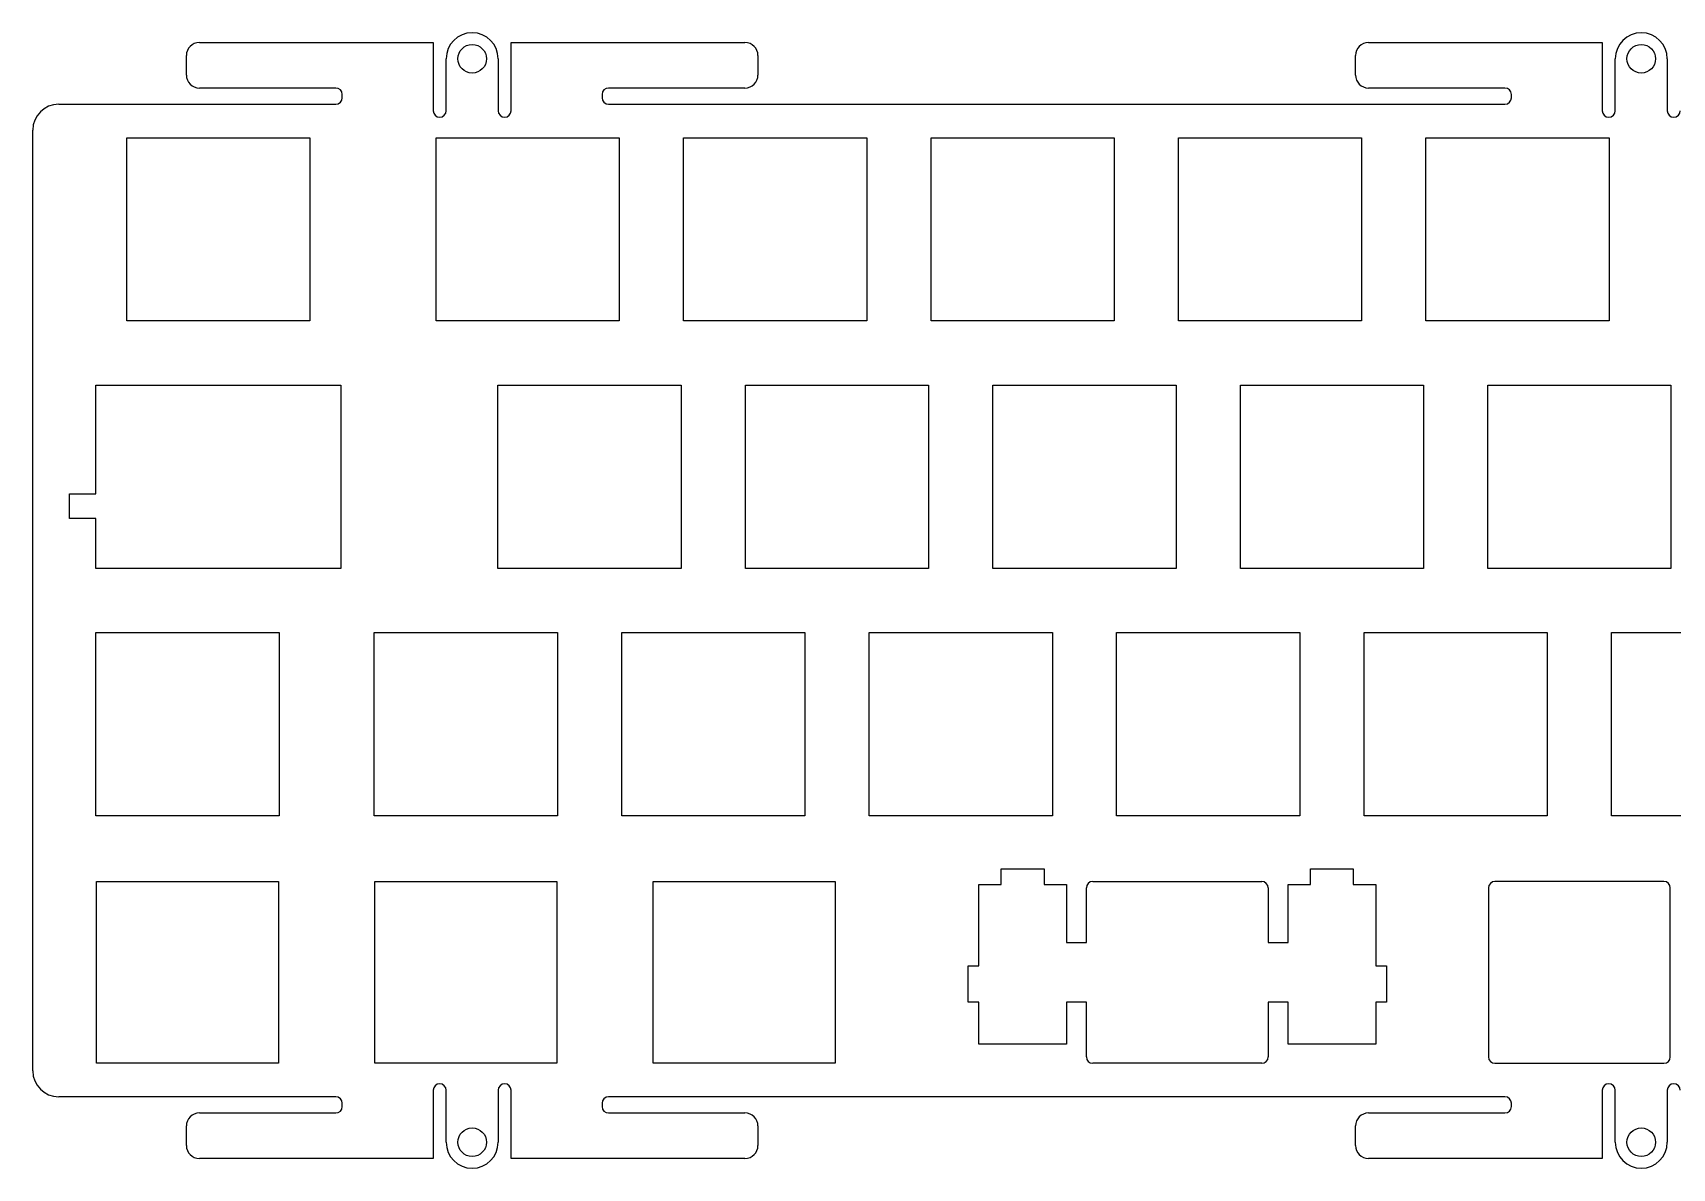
# Model space of a CAD drawing. Header units: millimetres. Extents: x 39 to 286, y -128 to -41.
# Drawn here: x 38.7 to 164.9, y -128.5 to -41.1 of the extents above; entities that cross this region are included whole.
import ezdxf

# ---------------------------------------------------------------- set-up
doc = ezdxf.new("R2010")
doc.units = ezdxf.units.MM
for name, color, linetype in [('Shape10000', 7, 'CONTINUOUS'), ('Shape10001', 7, 'CONTINUOUS'), ('Shape10002', 7, 'CONTINUOUS'), ('Shape10003', 7, 'CONTINUOUS'), ('Shape10004', 7, 'CONTINUOUS'), ('Shape10005', 7, 'CONTINUOUS'), ('Shape10006', 7, 'CONTINUOUS'), ('Shape10007', 7, 'CONTINUOUS'), ('Shape10008', 7, 'CONTINUOUS'), ('Shape10009', 7, 'CONTINUOUS'), ('Shape10015', 7, 'CONTINUOUS'), ('Shape10016', 7, 'CONTINUOUS'), ('Shape10018', 7, 'CONTINUOUS'), ('Shape10019', 7, 'CONTINUOUS'), ('Shape10108', 7, 'CONTINUOUS'), ('Shape10109', 7, 'CONTINUOUS'), ('Shape10110', 7, 'CONTINUOUS'), ('Shape10111', 7, 'CONTINUOUS'), ('Shape10112', 7, 'CONTINUOUS'), ('Shape10113', 7, 'CONTINUOUS'), ('Shape10114', 7, 'CONTINUOUS'), ('Shape10115', 7, 'CONTINUOUS'), ('Shape10116', 7, 'CONTINUOUS'), ('Shape10117', 7, 'CONTINUOUS'), ('Shape10118', 7, 'CONTINUOUS'), ('Shape10119', 7, 'CONTINUOUS'), ('Shape10120', 7, 'CONTINUOUS'), ('Shape10121', 7, 'CONTINUOUS'), ('Shape10122', 7, 'CONTINUOUS'), ('Shape10123', 7, 'CONTINUOUS'), ('Shape10124', 7, 'CONTINUOUS'), ('Shape10125', 7, 'CONTINUOUS'), ('Shape10126', 7, 'CONTINUOUS'), ('Shape10127', 7, 'CONTINUOUS'), ('Shape10128', 7, 'CONTINUOUS'), ('Shape10129', 7, 'CONTINUOUS'), ('Shape10130', 7, 'CONTINUOUS'), ('Shape10131', 7, 'CONTINUOUS'), ('Shape10132', 7, 'CONTINUOUS'), ('Shape10133', 7, 'CONTINUOUS'), ('Shape10134', 7, 'CONTINUOUS'), ('Shape10135', 7, 'CONTINUOUS'), ('Shape10136', 7, 'CONTINUOUS'), ('Shape10137', 7, 'CONTINUOUS'), ('Shape10138', 7, 'CONTINUOUS'), ('Shape10139', 7, 'CONTINUOUS'), ('Shape10140', 7, 'CONTINUOUS'), ('Shape10141', 7, 'CONTINUOUS'), ('Shape10142', 7, 'CONTINUOUS'), ('Shape10143', 7, 'CONTINUOUS'), ('Shape10144', 7, 'CONTINUOUS'), ('Shape10145', 7, 'CONTINUOUS'), ('Shape10146', 7, 'CONTINUOUS'), ('Shape10147', 7, 'CONTINUOUS'), ('Shape10188', 7, 'CONTINUOUS'), ('Shape10189', 7, 'CONTINUOUS'), ('Shape10190', 7, 'CONTINUOUS'), ('Shape10191', 7, 'CONTINUOUS'), ('Shape10192', 7, 'CONTINUOUS'), ('Shape10193', 7, 'CONTINUOUS'), ('Shape10194', 7, 'CONTINUOUS'), ('Shape10195', 7, 'CONTINUOUS'), ('Shape10703', 7, 'CONTINUOUS'), ('Shape10704', 7, 'CONTINUOUS'), ('Shape10705', 7, 'CONTINUOUS'), ('Shape10706', 7, 'CONTINUOUS'), ('Shape10707', 7, 'CONTINUOUS'), ('Shape10708', 7, 'CONTINUOUS'), ('Shape10709', 7, 'CONTINUOUS'), ('Shape10710', 7, 'CONTINUOUS'), ('Shape8184', 7, 'CONTINUOUS'), ('Shape8185', 7, 'CONTINUOUS'), ('Shape8186', 7, 'CONTINUOUS'), ('Shape8187', 7, 'CONTINUOUS'), ('Shape8188', 7, 'CONTINUOUS'), ('Shape8189', 7, 'CONTINUOUS'), ('Shape8190', 7, 'CONTINUOUS'), ('Shape8191', 7, 'CONTINUOUS'), ('Shape8192', 7, 'CONTINUOUS'), ('Shape8193', 7, 'CONTINUOUS'), ('Shape8194', 7, 'CONTINUOUS'), ('Shape8195', 7, 'CONTINUOUS'), ('Shape8328', 7, 'CONTINUOUS'), ('Shape8329', 7, 'CONTINUOUS'), ('Shape8330', 7, 'CONTINUOUS'), ('Shape8331', 7, 'CONTINUOUS'), ('Shape8332', 7, 'CONTINUOUS'), ('Shape8333', 7, 'CONTINUOUS'), ('Shape8334', 7, 'CONTINUOUS'), ('Shape8335', 7, 'CONTINUOUS'), ('Shape8356', 7, 'CONTINUOUS'), ('Shape8357', 7, 'CONTINUOUS'), ('Shape8358', 7, 'CONTINUOUS'), ('Shape8359', 7, 'CONTINUOUS'), ('Shape8360', 7, 'CONTINUOUS'), ('Shape8361', 7, 'CONTINUOUS'), ('Shape8362', 7, 'CONTINUOUS'), ('Shape8363', 7, 'CONTINUOUS'), ('Shape8364', 7, 'CONTINUOUS'), ('Shape8365', 7, 'CONTINUOUS'), ('Shape8366', 7, 'CONTINUOUS'), ('Shape8367', 7, 'CONTINUOUS'), ('Shape8368', 7, 'CONTINUOUS'), ('Shape8369', 7, 'CONTINUOUS'), ('Shape8370', 7, 'CONTINUOUS'), ('Shape8371', 7, 'CONTINUOUS'), ('Shape8372', 7, 'CONTINUOUS'), ('Shape8373', 7, 'CONTINUOUS'), ('Shape8374', 7, 'CONTINUOUS'), ('Shape8375', 7, 'CONTINUOUS'), ('Shape8376', 7, 'CONTINUOUS'), ('Shape8377', 7, 'CONTINUOUS'), ('Shape8378', 7, 'CONTINUOUS'), ('Shape8379', 7, 'CONTINUOUS'), ('Shape8380', 7, 'CONTINUOUS'), ('Shape8381', 7, 'CONTINUOUS'), ('Shape8382', 7, 'CONTINUOUS'), ('Shape8383', 7, 'CONTINUOUS'), ('Shape8384', 7, 'CONTINUOUS'), ('Shape8385', 7, 'CONTINUOUS'), ('Shape8386', 7, 'CONTINUOUS'), ('Shape8387', 7, 'CONTINUOUS'), ('Shape8388', 7, 'CONTINUOUS'), ('Shape8389', 7, 'CONTINUOUS'), ('Shape8390', 7, 'CONTINUOUS'), ('Shape8391', 7, 'CONTINUOUS'), ('Shape8392', 7, 'CONTINUOUS'), ('Shape8393', 7, 'CONTINUOUS'), ('Shape8394', 7, 'CONTINUOUS'), ('Shape8395', 7, 'CONTINUOUS'), ('Shape8416', 7, 'CONTINUOUS'), ('Shape8417', 7, 'CONTINUOUS'), ('Shape8418', 7, 'CONTINUOUS'), ('Shape8419', 7, 'CONTINUOUS'), ('Shape8420', 7, 'CONTINUOUS'), ('Shape8421', 7, 'CONTINUOUS'), ('Shape8422', 7, 'CONTINUOUS'), ('Shape8423', 7, 'CONTINUOUS'), ('Shape8424', 7, 'CONTINUOUS'), ('Shape8425', 7, 'CONTINUOUS'), ('Shape8426', 7, 'CONTINUOUS'), ('Shape8427', 7, 'CONTINUOUS'), ('Shape8428', 7, 'CONTINUOUS'), ('Shape8429', 7, 'CONTINUOUS'), ('Shape8430', 7, 'CONTINUOUS'), ('Shape8431', 7, 'CONTINUOUS'), ('Shape8432', 7, 'CONTINUOUS'), ('Shape8434', 7, 'CONTINUOUS'), ('Shape8435', 7, 'CONTINUOUS'), ('Shape8456', 7, 'CONTINUOUS'), ('Shape8457', 7, 'CONTINUOUS'), ('Shape8458', 7, 'CONTINUOUS'), ('Shape8459', 7, 'CONTINUOUS'), ('Shape9929', 7, 'CONTINUOUS'), ('Shape9930', 7, 'CONTINUOUS'), ('Shape9931', 7, 'CONTINUOUS'), ('Shape9932', 7, 'CONTINUOUS'), ('Shape9933', 7, 'CONTINUOUS'), ('Shape9934', 7, 'CONTINUOUS'), ('Shape9935', 7, 'CONTINUOUS'), ('Shape9936', 7, 'CONTINUOUS'), ('Shape9937', 7, 'CONTINUOUS'), ('Shape9938', 7, 'CONTINUOUS'), ('Shape9939', 7, 'CONTINUOUS'), ('Shape9940', 7, 'CONTINUOUS'), ('Shape9941', 7, 'CONTINUOUS'), ('Shape9942', 7, 'CONTINUOUS'), ('Shape9943', 7, 'CONTINUOUS'), ('Shape9944', 7, 'CONTINUOUS'), ('Shape9945', 7, 'CONTINUOUS'), ('Shape9946', 7, 'CONTINUOUS'), ('Shape9947', 7, 'CONTINUOUS'), ('Shape9948', 7, 'CONTINUOUS'), ('Shape9949', 7, 'CONTINUOUS'), ('Shape9950', 7, 'CONTINUOUS'), ('Shape9951', 7, 'CONTINUOUS'), ('Shape9952', 7, 'CONTINUOUS'), ('Shape9953', 7, 'CONTINUOUS'), ('Shape9954', 7, 'CONTINUOUS'), ('Shape9955', 7, 'CONTINUOUS'), ('Shape9956', 7, 'CONTINUOUS'), ('Shape9957', 7, 'CONTINUOUS'), ('Shape9958', 7, 'CONTINUOUS'), ('Shape9959', 7, 'CONTINUOUS'), ('Shape9960', 7, 'CONTINUOUS'), ('Shape9961', 7, 'CONTINUOUS'), ('Shape9962', 7, 'CONTINUOUS'), ('Shape9963', 7, 'CONTINUOUS'), ('Shape9964', 7, 'CONTINUOUS'), ('Shape9965', 7, 'CONTINUOUS'), ('Shape9966', 7, 'CONTINUOUS'), ('Shape9967', 7, 'CONTINUOUS'), ('Shape9968', 7, 'CONTINUOUS'), ('Shape9969', 7, 'CONTINUOUS'), ('Shape9970', 7, 'CONTINUOUS'), ('Shape9971', 7, 'CONTINUOUS'), ('Shape9972', 7, 'CONTINUOUS'), ('Shape9973', 7, 'CONTINUOUS'), ('Shape9974', 7, 'CONTINUOUS'), ('Shape9975', 7, 'CONTINUOUS'), ('Shape9976', 7, 'CONTINUOUS'), ('Shape9977', 7, 'CONTINUOUS'), ('Shape9978', 7, 'CONTINUOUS'), ('Shape9979', 7, 'CONTINUOUS'), ('Shape9980', 7, 'CONTINUOUS'), ('Shape9981', 7, 'CONTINUOUS'), ('Shape9982', 7, 'CONTINUOUS'), ('Shape9983', 7, 'CONTINUOUS'), ('Shape9984', 7, 'CONTINUOUS'), ('Shape9985', 7, 'CONTINUOUS'), ('Shape9986', 7, 'CONTINUOUS'), ('Shape9987', 7, 'CONTINUOUS'), ('Shape9988', 7, 'CONTINUOUS'), ('Shape9989', 7, 'CONTINUOUS'), ('Shape9990', 7, 'CONTINUOUS'), ('Shape9991', 7, 'CONTINUOUS'), ('Shape9992', 7, 'CONTINUOUS'), ('Shape9993', 7, 'CONTINUOUS'), ('Shape9994', 7, 'CONTINUOUS'), ('Shape9995', 7, 'CONTINUOUS'), ('Shape9996', 7, 'CONTINUOUS'), ('Shape9997', 7, 'CONTINUOUS'), ('Shape9998', 7, 'CONTINUOUS'), ('Shape9999', 7, 'CONTINUOUS')]:
    doc.layers.add(name, color=color, linetype=linetype)

msp = doc.modelspace()

# ---------------------------------------------------------------- linework, layer by layer
at = {"layer": 'Shape10000'}
msp.add_arc((141.49, -44.3455), 1, 180, -90, dxfattribs=at)
at = {"layer": 'Shape10001'}
msp.add_line((140.49, -44.3455), (140.49, -42.8455), dxfattribs=at)
at = {"layer": 'Shape10002'}
msp.add_arc((141.49, -42.8455), 1, 90, 180, dxfattribs=at)
at = {"layer": 'Shape10003'}
msp.add_line((141.49, -41.8455), (159.49, -41.8455), dxfattribs=at)
at = {"layer": 'Shape10004'}
msp.add_line((159.49, -41.8455), (159.49, -47.0955), dxfattribs=at)
at = {"layer": 'Shape10005'}
msp.add_arc((159.99, -47.0955), 0.5, 180, 0, dxfattribs=at)
at = {"layer": 'Shape10006'}
msp.add_line((160.49, -47.0955), (160.49, -43.0955), dxfattribs=at)
at = {"layer": 'Shape10007'}
msp.add_arc((162.49, -43.0955), 2, 0, 180, dxfattribs=at)
at = {"layer": 'Shape10008'}
msp.add_line((164.49, -43.0955), (164.49, -47.0955), dxfattribs=at)
at = {"layer": 'Shape10009'}
msp.add_arc((164.99, -47.0955), 0.5, 180, 0, dxfattribs=at)
at = {"layer": 'Shape10015'}
msp.add_circle((162.49, -43.0955), 1.1, dxfattribs=at)
at = {"layer": 'Shape10016'}
msp.add_circle((72.49, -43.0955), 1.1, dxfattribs=at)
at = {"layer": 'Shape10018'}
msp.add_circle((162.49, -126.494), 1.1, dxfattribs=at)
at = {"layer": 'Shape10019'}
msp.add_circle((72.49, -126.494), 1.1, dxfattribs=at)
at = {"layer": 'Shape10108'}
msp.add_line((119.77, -119.919), (119.77, -115.72), dxfattribs=at)
at = {"layer": 'Shape10109'}
msp.add_arc((120.27, -119.919), 0.5, 180, -90, dxfattribs=at)
at = {"layer": 'Shape10110'}
msp.add_line((119.77, -115.72), (118.245, -115.72), dxfattribs=at)
at = {"layer": 'Shape10111'}
msp.add_line((118.245, -115.72), (118.245, -118.949), dxfattribs=at)
at = {"layer": 'Shape10112'}
msp.add_line((118.245, -118.949), (111.495, -118.949), dxfattribs=at)
at = {"layer": 'Shape10113'}
msp.add_line((111.495, -118.949), (111.495, -115.72), dxfattribs=at)
at = {"layer": 'Shape10114'}
msp.add_line((111.495, -115.72), (110.67, -115.72), dxfattribs=at)
at = {"layer": 'Shape10115'}
msp.add_line((110.67, -115.72), (110.67, -112.92), dxfattribs=at)
at = {"layer": 'Shape10116'}
msp.add_line((110.67, -112.92), (111.495, -112.92), dxfattribs=at)
at = {"layer": 'Shape10117'}
msp.add_line((111.495, -112.92), (111.495, -106.65), dxfattribs=at)
at = {"layer": 'Shape10118'}
msp.add_line((111.495, -106.65), (113.22, -106.65), dxfattribs=at)
at = {"layer": 'Shape10119'}
msp.add_line((113.22, -106.65), (113.22, -105.45), dxfattribs=at)
at = {"layer": 'Shape10120'}
msp.add_line((113.22, -105.45), (116.519, -105.45), dxfattribs=at)
at = {"layer": 'Shape10121'}
msp.add_line((116.519, -105.45), (116.519, -106.65), dxfattribs=at)
at = {"layer": 'Shape10122'}
msp.add_line((116.519, -106.65), (118.245, -106.65), dxfattribs=at)
at = {"layer": 'Shape10123'}
msp.add_line((118.245, -106.65), (118.245, -111.119), dxfattribs=at)
at = {"layer": 'Shape10124'}
msp.add_line((118.245, -111.119), (119.77, -111.119), dxfattribs=at)
at = {"layer": 'Shape10125'}
msp.add_line((119.77, -111.119), (119.77, -106.92), dxfattribs=at)
at = {"layer": 'Shape10126'}
msp.add_line((120.27, -106.42), (133.27, -106.42), dxfattribs=at)
at = {"layer": 'Shape10127'}
msp.add_arc((120.27, -106.92), 0.5, 90, 180, dxfattribs=at)
at = {"layer": 'Shape10128'}
msp.add_line((133.77, -106.92), (133.77, -111.119), dxfattribs=at)
at = {"layer": 'Shape10129'}
msp.add_arc((133.27, -106.92), 0.5, 0, 90, dxfattribs=at)
at = {"layer": 'Shape10130'}
msp.add_line((133.77, -111.119), (135.295, -111.119), dxfattribs=at)
at = {"layer": 'Shape10131'}
msp.add_line((135.295, -111.119), (135.295, -106.65), dxfattribs=at)
at = {"layer": 'Shape10132'}
msp.add_line((135.295, -106.65), (137.019, -106.65), dxfattribs=at)
at = {"layer": 'Shape10133'}
msp.add_line((137.019, -106.65), (137.019, -105.45), dxfattribs=at)
at = {"layer": 'Shape10134'}
msp.add_line((137.019, -105.45), (140.32, -105.45), dxfattribs=at)
at = {"layer": 'Shape10135'}
msp.add_line((140.32, -105.45), (140.32, -106.65), dxfattribs=at)
at = {"layer": 'Shape10136'}
msp.add_line((140.32, -106.65), (142.045, -106.65), dxfattribs=at)
at = {"layer": 'Shape10137'}
msp.add_line((142.045, -106.65), (142.045, -112.92), dxfattribs=at)
at = {"layer": 'Shape10138'}
msp.add_line((142.045, -112.92), (142.87, -112.92), dxfattribs=at)
at = {"layer": 'Shape10139'}
msp.add_line((142.87, -112.92), (142.87, -115.72), dxfattribs=at)
at = {"layer": 'Shape10140'}
msp.add_line((142.87, -115.72), (142.045, -115.72), dxfattribs=at)
at = {"layer": 'Shape10141'}
msp.add_line((142.045, -115.72), (142.045, -118.949), dxfattribs=at)
at = {"layer": 'Shape10142'}
msp.add_line((142.045, -118.949), (135.295, -118.949), dxfattribs=at)
at = {"layer": 'Shape10143'}
msp.add_line((135.295, -118.949), (135.295, -115.72), dxfattribs=at)
at = {"layer": 'Shape10144'}
msp.add_line((135.295, -115.72), (133.77, -115.72), dxfattribs=at)
at = {"layer": 'Shape10145'}
msp.add_line((133.77, -115.72), (133.77, -119.919), dxfattribs=at)
at = {"layer": 'Shape10146'}
msp.add_arc((133.27, -119.919), 0.5, -90, 0, dxfattribs=at)
at = {"layer": 'Shape10147'}
msp.add_line((133.27, -120.419), (120.27, -120.419), dxfattribs=at)
at = {"layer": 'Shape10188'}
msp.add_line((151.226, -120.419), (164.226, -120.419), dxfattribs=at)
at = {"layer": 'Shape10189'}
msp.add_arc((164.226, -119.919), 0.5, -90, 0, dxfattribs=at)
at = {"layer": 'Shape10190'}
msp.add_line((164.726, -119.919), (164.726, -106.92), dxfattribs=at)
at = {"layer": 'Shape10191'}
msp.add_line((164.226, -106.42), (151.226, -106.42), dxfattribs=at)
at = {"layer": 'Shape10192'}
msp.add_arc((164.226, -106.92), 0.5, 0, 90, dxfattribs=at)
at = {"layer": 'Shape10193'}
msp.add_line((150.726, -106.92), (150.726, -119.919), dxfattribs=at)
at = {"layer": 'Shape10194'}
msp.add_arc((151.226, -106.92), 0.5, 90, 180, dxfattribs=at)
at = {"layer": 'Shape10195'}
msp.add_arc((151.226, -119.919), 0.5, 180, -90, dxfattribs=at)
at = {"layer": 'Shape10703'}
msp.add_line((64.9525, -101.37), (64.9525, -87.2696), dxfattribs=at)
at = {"layer": 'Shape10704'}
msp.add_line((64.9525, -87.2696), (79.0525, -87.2696), dxfattribs=at)
at = {"layer": 'Shape10705'}
msp.add_line((79.0525, -87.2696), (79.0525, -101.37), dxfattribs=at)
at = {"layer": 'Shape10706'}
msp.add_line((79.0525, -101.37), (64.9525, -101.37), dxfattribs=at)
at = {"layer": 'Shape10707'}
msp.add_line((43.5213, -101.37), (43.5213, -87.2696), dxfattribs=at)
at = {"layer": 'Shape10708'}
msp.add_line((43.5213, -87.2696), (57.6213, -87.2696), dxfattribs=at)
at = {"layer": 'Shape10709'}
msp.add_line((57.6213, -87.2696), (57.6213, -101.37), dxfattribs=at)
at = {"layer": 'Shape10710'}
msp.add_line((57.6213, -101.37), (43.5213, -101.37), dxfattribs=at)
at = {"layer": 'Shape8184'}
msp.add_line((100.433, -106.42), (100.433, -120.42), dxfattribs=at)
at = {"layer": 'Shape8185'}
msp.add_line((100.433, -120.42), (86.4325, -120.42), dxfattribs=at)
at = {"layer": 'Shape8186'}
msp.add_line((86.4325, -120.42), (86.4325, -106.42), dxfattribs=at)
at = {"layer": 'Shape8187'}
msp.add_line((86.4325, -106.42), (100.433, -106.42), dxfattribs=at)
at = {"layer": 'Shape8188'}
msp.add_line((79.0013, -106.42), (79.0013, -120.42), dxfattribs=at)
at = {"layer": 'Shape8189'}
msp.add_line((79.0013, -120.42), (65.0013, -120.42), dxfattribs=at)
at = {"layer": 'Shape8190'}
msp.add_line((65.0013, -120.42), (65.0013, -106.42), dxfattribs=at)
at = {"layer": 'Shape8191'}
msp.add_line((65.0013, -106.42), (79.0013, -106.42), dxfattribs=at)
at = {"layer": 'Shape8192'}
msp.add_line((57.57, -106.42), (57.57, -120.42), dxfattribs=at)
at = {"layer": 'Shape8193'}
msp.add_line((57.57, -120.42), (43.57, -120.42), dxfattribs=at)
at = {"layer": 'Shape8194'}
msp.add_line((43.57, -120.42), (43.57, -106.42), dxfattribs=at)
at = {"layer": 'Shape8195'}
msp.add_line((43.57, -106.42), (57.57, -106.42), dxfattribs=at)
at = {"layer": 'Shape8328'}
msp.add_line((43.5212, -76.5878), (43.5212, -68.2196), dxfattribs=at)
at = {"layer": 'Shape8329'}
msp.add_line((43.5212, -68.2196), (62.3838, -68.2196), dxfattribs=at)
at = {"layer": 'Shape8330'}
msp.add_line((62.3838, -68.2196), (62.3838, -82.3196), dxfattribs=at)
at = {"layer": 'Shape8331'}
msp.add_line((62.3838, -82.3196), (43.5212, -82.3196), dxfattribs=at)
at = {"layer": 'Shape8332'}
msp.add_line((43.5212, -82.3196), (43.5212, -78.4878), dxfattribs=at)
at = {"layer": 'Shape8333'}
msp.add_line((43.5212, -78.4878), (41.4829, -78.4878), dxfattribs=at)
at = {"layer": 'Shape8334'}
msp.add_line((41.4829, -78.4878), (41.4829, -76.5878), dxfattribs=at)
at = {"layer": 'Shape8335'}
msp.add_line((41.4829, -76.5878), (43.5212, -76.5878), dxfattribs=at)
at = {"layer": 'Shape8356'}
msp.add_line((150.677, -82.3196), (150.677, -68.2196), dxfattribs=at)
at = {"layer": 'Shape8357'}
msp.add_line((150.677, -68.2196), (164.778, -68.2196), dxfattribs=at)
at = {"layer": 'Shape8358'}
msp.add_line((164.778, -68.2196), (164.778, -82.3196), dxfattribs=at)
at = {"layer": 'Shape8359'}
msp.add_line((164.778, -82.3196), (150.677, -82.3196), dxfattribs=at)
at = {"layer": 'Shape8360'}
msp.add_line((131.627, -68.2196), (145.727, -68.2196), dxfattribs=at)
at = {"layer": 'Shape8361'}
msp.add_line((145.727, -68.2196), (145.727, -82.3196), dxfattribs=at)
at = {"layer": 'Shape8362'}
msp.add_line((145.727, -82.3196), (131.627, -82.3196), dxfattribs=at)
at = {"layer": 'Shape8363'}
msp.add_line((131.627, -82.3196), (131.627, -68.2196), dxfattribs=at)
at = {"layer": 'Shape8364'}
msp.add_line((112.578, -82.3196), (112.578, -68.2196), dxfattribs=at)
at = {"layer": 'Shape8365'}
msp.add_line((112.578, -68.2196), (126.677, -68.2196), dxfattribs=at)
at = {"layer": 'Shape8366'}
msp.add_line((126.677, -68.2196), (126.677, -82.3196), dxfattribs=at)
at = {"layer": 'Shape8367'}
msp.add_line((126.677, -82.3196), (112.578, -82.3196), dxfattribs=at)
at = {"layer": 'Shape8368'}
msp.add_line((93.5275, -82.3196), (93.5275, -68.2196), dxfattribs=at)
at = {"layer": 'Shape8369'}
msp.add_line((93.5275, -68.2196), (107.628, -68.2196), dxfattribs=at)
at = {"layer": 'Shape8370'}
msp.add_line((107.628, -68.2196), (107.628, -82.3196), dxfattribs=at)
at = {"layer": 'Shape8371'}
msp.add_line((107.628, -82.3196), (93.5275, -82.3196), dxfattribs=at)
at = {"layer": 'Shape8372'}
msp.add_line((74.4775, -82.3196), (74.4775, -68.2196), dxfattribs=at)
at = {"layer": 'Shape8373'}
msp.add_line((74.4775, -68.2196), (88.5775, -68.2196), dxfattribs=at)
at = {"layer": 'Shape8374'}
msp.add_line((88.5775, -68.2196), (88.5775, -82.3196), dxfattribs=at)
at = {"layer": 'Shape8375'}
msp.add_line((88.5775, -82.3196), (74.4775, -82.3196), dxfattribs=at)
at = {"layer": 'Shape8376'}
msp.add_line((45.9025, -49.1696), (60.0025, -49.1696), dxfattribs=at)
at = {"layer": 'Shape8377'}
msp.add_line((60.0025, -49.1696), (60.0025, -63.2696), dxfattribs=at)
at = {"layer": 'Shape8378'}
msp.add_line((60.0025, -63.2696), (45.9025, -63.2696), dxfattribs=at)
at = {"layer": 'Shape8379'}
msp.add_line((45.9025, -63.2696), (45.9025, -49.1696), dxfattribs=at)
at = {"layer": 'Shape8380'}
msp.add_line((69.715, -49.1696), (83.815, -49.1696), dxfattribs=at)
at = {"layer": 'Shape8381'}
msp.add_line((83.815, -49.1696), (83.815, -63.2696), dxfattribs=at)
at = {"layer": 'Shape8382'}
msp.add_line((83.815, -63.2696), (69.715, -63.2696), dxfattribs=at)
at = {"layer": 'Shape8383'}
msp.add_line((69.715, -63.2696), (69.715, -49.1696), dxfattribs=at)
at = {"layer": 'Shape8384'}
msp.add_line((88.765, -49.1696), (102.865, -49.1696), dxfattribs=at)
at = {"layer": 'Shape8385'}
msp.add_line((102.865, -49.1696), (102.865, -63.2696), dxfattribs=at)
at = {"layer": 'Shape8386'}
msp.add_line((102.865, -63.2696), (88.765, -63.2696), dxfattribs=at)
at = {"layer": 'Shape8387'}
msp.add_line((88.765, -63.2696), (88.765, -49.1696), dxfattribs=at)
at = {"layer": 'Shape8388'}
msp.add_line((126.865, -49.1696), (140.965, -49.1696), dxfattribs=at)
at = {"layer": 'Shape8389'}
msp.add_line((140.965, -49.1696), (140.965, -63.2696), dxfattribs=at)
at = {"layer": 'Shape8390'}
msp.add_line((140.965, -63.2696), (126.865, -63.2696), dxfattribs=at)
at = {"layer": 'Shape8391'}
msp.add_line((126.865, -63.2696), (126.865, -49.1696), dxfattribs=at)
at = {"layer": 'Shape8392'}
msp.add_line((145.915, -49.1696), (160.015, -49.1696), dxfattribs=at)
at = {"layer": 'Shape8393'}
msp.add_line((160.015, -49.1696), (160.015, -63.2696), dxfattribs=at)
at = {"layer": 'Shape8394'}
msp.add_line((160.015, -63.2696), (145.915, -63.2696), dxfattribs=at)
at = {"layer": 'Shape8395'}
msp.add_line((145.915, -63.2696), (145.915, -49.1696), dxfattribs=at)
at = {"layer": 'Shape8416'}
msp.add_line((84.0025, -87.2696), (98.1025, -87.2696), dxfattribs=at)
at = {"layer": 'Shape8417'}
msp.add_line((98.1025, -87.2696), (98.1025, -101.37), dxfattribs=at)
at = {"layer": 'Shape8418'}
msp.add_line((98.1025, -101.37), (84.0025, -101.37), dxfattribs=at)
at = {"layer": 'Shape8419'}
msp.add_line((84.0025, -101.37), (84.0025, -87.2696), dxfattribs=at)
at = {"layer": 'Shape8420'}
msp.add_line((103.053, -87.2696), (117.153, -87.2696), dxfattribs=at)
at = {"layer": 'Shape8421'}
msp.add_line((117.153, -87.2696), (117.153, -101.37), dxfattribs=at)
at = {"layer": 'Shape8422'}
msp.add_line((117.153, -101.37), (103.053, -101.37), dxfattribs=at)
at = {"layer": 'Shape8423'}
msp.add_line((103.053, -101.37), (103.053, -87.2696), dxfattribs=at)
at = {"layer": 'Shape8424'}
msp.add_line((122.102, -87.2696), (136.202, -87.2696), dxfattribs=at)
at = {"layer": 'Shape8425'}
msp.add_line((136.202, -87.2696), (136.202, -101.37), dxfattribs=at)
at = {"layer": 'Shape8426'}
msp.add_line((136.202, -101.37), (122.102, -101.37), dxfattribs=at)
at = {"layer": 'Shape8427'}
msp.add_line((122.102, -101.37), (122.102, -87.2696), dxfattribs=at)
at = {"layer": 'Shape8428'}
msp.add_line((141.152, -87.2696), (155.252, -87.2696), dxfattribs=at)
at = {"layer": 'Shape8429'}
msp.add_line((155.252, -87.2696), (155.252, -101.37), dxfattribs=at)
at = {"layer": 'Shape8430'}
msp.add_line((155.252, -101.37), (141.152, -101.37), dxfattribs=at)
at = {"layer": 'Shape8431'}
msp.add_line((141.152, -101.37), (141.152, -87.2696), dxfattribs=at)
at = {"layer": 'Shape8432'}
msp.add_line((160.202, -87.2696), (174.302, -87.2696), dxfattribs=at)
at = {"layer": 'Shape8434'}
msp.add_line((174.302, -101.37), (160.202, -101.37), dxfattribs=at)
at = {"layer": 'Shape8435'}
msp.add_line((160.202, -101.37), (160.202, -87.2696), dxfattribs=at)
at = {"layer": 'Shape8456'}
msp.add_line((107.815, -49.1696), (121.915, -49.1696), dxfattribs=at)
at = {"layer": 'Shape8457'}
msp.add_line((121.915, -49.1696), (121.915, -63.2696), dxfattribs=at)
at = {"layer": 'Shape8458'}
msp.add_line((121.915, -63.2696), (107.815, -63.2696), dxfattribs=at)
at = {"layer": 'Shape8459'}
msp.add_line((107.815, -63.2696), (107.815, -49.1696), dxfattribs=at)
at = {"layer": 'Shape9929'}
msp.add_arc((164.99, -122.494), 0.5, 0, 180, dxfattribs=at)
at = {"layer": 'Shape9930'}
msp.add_line((164.49, -122.494), (164.49, -126.494), dxfattribs=at)
at = {"layer": 'Shape9931'}
msp.add_arc((162.49, -126.494), 2, 180, 0, dxfattribs=at)
at = {"layer": 'Shape9932'}
msp.add_line((160.49, -126.494), (160.49, -122.494), dxfattribs=at)
at = {"layer": 'Shape9933'}
msp.add_arc((159.99, -122.494), 0.5, 0, 180, dxfattribs=at)
at = {"layer": 'Shape9934'}
msp.add_line((159.49, -122.494), (159.49, -127.744), dxfattribs=at)
at = {"layer": 'Shape9935'}
msp.add_line((159.49, -127.744), (141.49, -127.744), dxfattribs=at)
at = {"layer": 'Shape9936'}
msp.add_arc((141.49, -126.744), 1, 180, -90, dxfattribs=at)
at = {"layer": 'Shape9937'}
msp.add_line((140.49, -126.744), (140.49, -125.244), dxfattribs=at)
at = {"layer": 'Shape9938'}
msp.add_arc((141.49, -125.244), 1, 90, 180, dxfattribs=at)
at = {"layer": 'Shape9939'}
msp.add_line((141.49, -124.244), (151.99, -124.244), dxfattribs=at)
at = {"layer": 'Shape9940'}
msp.add_arc((151.99, -123.744), 0.5, -90, 0, dxfattribs=at)
at = {"layer": 'Shape9941'}
msp.add_line((152.49, -123.744), (152.49, -123.495), dxfattribs=at)
at = {"layer": 'Shape9942'}
msp.add_arc((151.99, -123.495), 0.5, 0, 90, dxfattribs=at)
at = {"layer": 'Shape9943'}
msp.add_line((151.99, -122.995), (82.99, -122.995), dxfattribs=at)
at = {"layer": 'Shape9944'}
msp.add_arc((82.99, -123.495), 0.5, 90, 180, dxfattribs=at)
at = {"layer": 'Shape9945'}
msp.add_line((82.49, -123.495), (82.49, -123.744), dxfattribs=at)
at = {"layer": 'Shape9946'}
msp.add_arc((82.99, -123.744), 0.5, 180, -90, dxfattribs=at)
at = {"layer": 'Shape9947'}
msp.add_line((82.99, -124.244), (93.49, -124.244), dxfattribs=at)
at = {"layer": 'Shape9948'}
msp.add_arc((93.49, -125.244), 1, 0, 90, dxfattribs=at)
at = {"layer": 'Shape9949'}
msp.add_line((94.49, -125.244), (94.49, -126.744), dxfattribs=at)
at = {"layer": 'Shape9950'}
msp.add_arc((93.49, -126.744), 1, -90, 0, dxfattribs=at)
at = {"layer": 'Shape9951'}
msp.add_line((93.49, -127.744), (75.49, -127.744), dxfattribs=at)
at = {"layer": 'Shape9952'}
msp.add_line((75.49, -127.744), (75.49, -122.494), dxfattribs=at)
at = {"layer": 'Shape9953'}
msp.add_arc((74.99, -122.494), 0.5, 0, 180, dxfattribs=at)
at = {"layer": 'Shape9954'}
msp.add_line((74.49, -122.494), (74.49, -126.494), dxfattribs=at)
at = {"layer": 'Shape9955'}
msp.add_arc((72.49, -126.494), 2, 180, 0, dxfattribs=at)
at = {"layer": 'Shape9956'}
msp.add_line((70.49, -126.494), (70.49, -122.494), dxfattribs=at)
at = {"layer": 'Shape9957'}
msp.add_arc((69.99, -122.494), 0.5, 0, 180, dxfattribs=at)
at = {"layer": 'Shape9958'}
msp.add_line((69.49, -122.494), (69.49, -127.744), dxfattribs=at)
at = {"layer": 'Shape9959'}
msp.add_line((69.49, -127.744), (51.49, -127.744), dxfattribs=at)
at = {"layer": 'Shape9960'}
msp.add_arc((51.49, -126.744), 1, 180, -90, dxfattribs=at)
at = {"layer": 'Shape9961'}
msp.add_line((50.49, -126.744), (50.49, -125.244), dxfattribs=at)
at = {"layer": 'Shape9962'}
msp.add_arc((51.49, -125.244), 1, 90, 180, dxfattribs=at)
at = {"layer": 'Shape9963'}
msp.add_line((51.49, -124.244), (61.99, -124.244), dxfattribs=at)
at = {"layer": 'Shape9964'}
msp.add_arc((61.99, -123.744), 0.5, -90, 0, dxfattribs=at)
at = {"layer": 'Shape9965'}
msp.add_line((62.49, -123.744), (62.49, -123.495), dxfattribs=at)
at = {"layer": 'Shape9966'}
msp.add_arc((61.99, -123.495), 0.5, 0, 90, dxfattribs=at)
at = {"layer": 'Shape9967'}
msp.add_line((61.99, -122.995), (40.665, -122.995), dxfattribs=at)
at = {"layer": 'Shape9968'}
msp.add_arc((40.665, -120.995), 2, 180, -90, dxfattribs=at)
at = {"layer": 'Shape9969'}
msp.add_line((38.665, -120.995), (38.665, -48.5946), dxfattribs=at)
at = {"layer": 'Shape9970'}
msp.add_arc((40.665, -48.5946), 2, 90, 180, dxfattribs=at)
at = {"layer": 'Shape9971'}
msp.add_line((40.665, -46.5946), (61.99, -46.5946), dxfattribs=at)
at = {"layer": 'Shape9972'}
msp.add_arc((61.99, -46.0946), 0.5, -90, 0, dxfattribs=at)
at = {"layer": 'Shape9973'}
msp.add_line((62.49, -46.0946), (62.49, -45.8455), dxfattribs=at)
at = {"layer": 'Shape9974'}
msp.add_arc((61.99, -45.8455), 0.5, 0, 90, dxfattribs=at)
at = {"layer": 'Shape9975'}
msp.add_line((61.99, -45.3455), (51.49, -45.3455), dxfattribs=at)
at = {"layer": 'Shape9976'}
msp.add_arc((51.49, -44.3455), 1, 180, -90, dxfattribs=at)
at = {"layer": 'Shape9977'}
msp.add_line((50.49, -44.3455), (50.49, -42.8455), dxfattribs=at)
at = {"layer": 'Shape9978'}
msp.add_arc((51.49, -42.8455), 1, 90, 180, dxfattribs=at)
at = {"layer": 'Shape9979'}
msp.add_line((51.49, -41.8455), (69.49, -41.8455), dxfattribs=at)
at = {"layer": 'Shape9980'}
msp.add_line((69.49, -41.8455), (69.49, -47.0955), dxfattribs=at)
at = {"layer": 'Shape9981'}
msp.add_arc((69.99, -47.0955), 0.5, 180, 0, dxfattribs=at)
at = {"layer": 'Shape9982'}
msp.add_line((70.49, -47.0955), (70.49, -43.0955), dxfattribs=at)
at = {"layer": 'Shape9983'}
msp.add_arc((72.49, -43.0955), 2, 0, 180, dxfattribs=at)
at = {"layer": 'Shape9984'}
msp.add_line((74.49, -43.0955), (74.49, -47.0955), dxfattribs=at)
at = {"layer": 'Shape9985'}
msp.add_arc((74.99, -47.0955), 0.5, 180, 0, dxfattribs=at)
at = {"layer": 'Shape9986'}
msp.add_line((75.49, -47.0955), (75.49, -41.8455), dxfattribs=at)
at = {"layer": 'Shape9987'}
msp.add_line((75.49, -41.8455), (93.49, -41.8455), dxfattribs=at)
at = {"layer": 'Shape9988'}
msp.add_arc((93.49, -42.8455), 1, 0, 90, dxfattribs=at)
at = {"layer": 'Shape9989'}
msp.add_line((94.49, -42.8455), (94.49, -44.3455), dxfattribs=at)
at = {"layer": 'Shape9990'}
msp.add_arc((93.49, -44.3455), 1, -90, 0, dxfattribs=at)
at = {"layer": 'Shape9991'}
msp.add_line((93.49, -45.3455), (82.99, -45.3455), dxfattribs=at)
at = {"layer": 'Shape9992'}
msp.add_arc((82.99, -45.8455), 0.5, 90, 180, dxfattribs=at)
at = {"layer": 'Shape9993'}
msp.add_line((82.49, -45.8455), (82.49, -46.0946), dxfattribs=at)
at = {"layer": 'Shape9994'}
msp.add_arc((82.99, -46.0946), 0.5, 180, -90, dxfattribs=at)
at = {"layer": 'Shape9995'}
msp.add_line((82.99, -46.5946), (151.99, -46.5946), dxfattribs=at)
at = {"layer": 'Shape9996'}
msp.add_arc((151.99, -46.0946), 0.5, -90, 0, dxfattribs=at)
at = {"layer": 'Shape9997'}
msp.add_line((152.49, -46.0946), (152.49, -45.8455), dxfattribs=at)
at = {"layer": 'Shape9998'}
msp.add_arc((151.99, -45.8455), 0.5, 0, 90, dxfattribs=at)
at = {"layer": 'Shape9999'}
msp.add_line((151.99, -45.3455), (141.49, -45.3455), dxfattribs=at)

doc.saveas('drawing.dxf')
